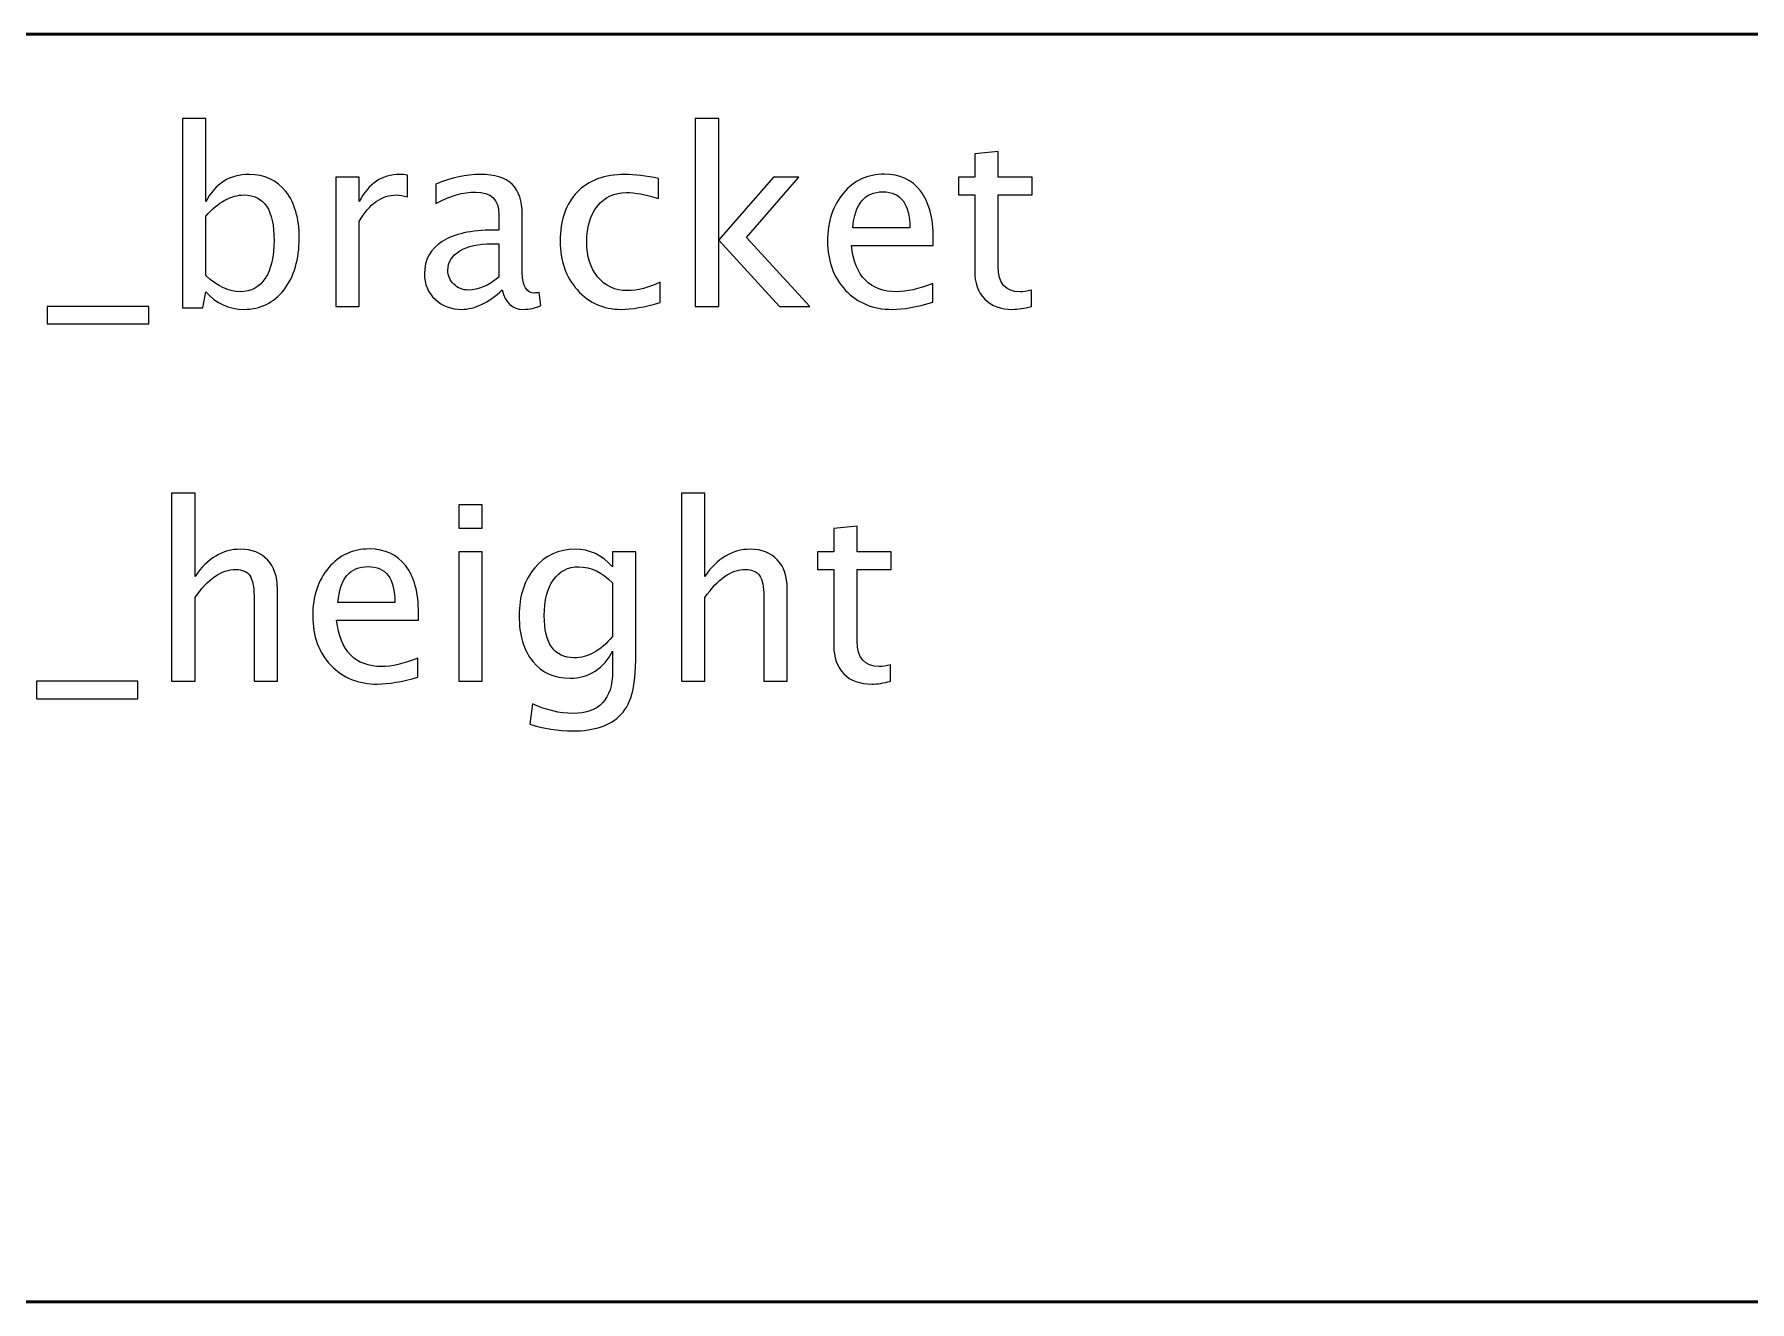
# Model space of a CAD drawing. Header units: centimetres. Extents: x -23.9 to 23.9, y -5.2 to 5.2.
# Drawn here: x 6.38 to 12.34, y -5.2 to -0.8 of the extents above; entities that cross this region are included whole.
import ezdxf

# ---------------------------------------------------------------- set-up
doc = ezdxf.new("R2010")
doc.units = ezdxf.units.CM
doc.header["$MEASUREMENT"] = 0
doc.layers.add('Layer 1', color=7, linetype='Continuous')

msp = doc.modelspace()

# ---------------------------------------------------------------- linework, layer by layer
at = {"layer": 'Layer 1', "lineweight": 53}
msp.add_open_spline([(-23.95, -4.7), (-23.95, -4.7), (-23.95, -1.3), (-23.95, -1.3), (-23.95, -1.3), (-23.95, -1.02386), (-23.72614, -0.8), (-23.45, -0.8), (-23.45, -0.8), (-23.45, -0.8), (23.45, -0.8), (23.45, -0.8), (23.45, -0.8), (23.72614, -0.8), (23.95, -1.02386), (23.95, -1.3), (23.95, -1.3), (23.95, -1.3), (23.95, -4.7), (23.95, -4.7), (23.95, -4.7), (23.95, -4.97614), (23.72614, -5.2), (23.45, -5.2), (23.45, -5.2), (23.45, -5.2), (-23.45, -5.2), (-23.45, -5.2), (-23.45, -5.2), (-23.72614, -5.2), (-23.95, -4.97614), (-23.95, -4.7)], degree=3, knots=[0, 0, 0, 0, 0.1111111, 0.1111111, 0.1111111, 0.1111111, 0.2222222, 0.2222222, 0.2222222, 0.2222222, 0.3333333, 0.3333333, 0.3333333, 0.3333333, 0.4444444, 0.4444444, 0.4444444, 0.4444444, 0.5555556, 0.5555556, 0.5555556, 0.5555556, 0.6666667, 0.6666667, 0.6666667, 0.6666667, 0.7777778, 0.7777778, 0.7777778, 0.7777778, 1, 1, 1, 1], dxfattribs=at)
at = {"layer": 'Layer 1', "color": 5, "lineweight": 9}
for points, knots in [([(6.89558, -1.74977), (6.89558, -1.74977), (6.89558, -1.09191), (6.89558, -1.09191), (6.89558, -1.09191), (6.89558, -1.09191), (6.97686, -1.09191), (6.97686, -1.09191), (6.97686, -1.09191), (6.97686, -1.09191), (6.97686, -1.38076), (6.97686, -1.38076), (6.97686, -1.38076), (7.01016, -1.31797), (7.06026, -1.28664), (7.127, -1.28664), (7.127, -1.28664), (7.18105, -1.28664), (7.22352, -1.30626), (7.25457, -1.34563), (7.25457, -1.34563), (7.28561, -1.385), (7.30114, -1.43876), (7.30114, -1.50692), (7.30114, -1.50692), (7.30114, -1.58114), (7.2835, -1.64111), (7.24836, -1.68655), (7.24836, -1.68655), (7.21322, -1.73213), (7.16694, -1.75485), (7.10965, -1.75485), (7.10965, -1.75485), (7.05645, -1.75485), (7.01214, -1.73453), (6.97686, -1.69375), (6.97686, -1.69375), (6.97686, -1.69375), (6.96698, -1.74977), (6.96698, -1.74977), (6.96698, -1.74977), (6.96698, -1.74977), (6.89558, -1.74977), (6.89558, -1.74977)], [0, 0, 0, 0, 0.0833333, 0.0833333, 0.0833333, 0.0833333, 0.1666667, 0.1666667, 0.1666667, 0.1666667, 0.25, 0.25, 0.25, 0.25, 0.3333333, 0.3333333, 0.3333333, 0.3333333, 0.4166667, 0.4166667, 0.4166667, 0.4166667, 0.5, 0.5, 0.5, 0.5, 0.5833333, 0.5833333, 0.5833333, 0.5833333, 0.6666667, 0.6666667, 0.6666667, 0.6666667, 0.75, 0.75, 0.75, 0.75, 0.8333333, 0.8333333, 0.8333333, 0.8333333, 1, 1, 1, 1]), ([(8.67599, -1.74469), (8.67599, -1.74469), (8.67599, -1.09191), (8.67599, -1.09191), (8.67599, -1.09191), (8.67599, -1.09191), (8.75727, -1.09191), (8.75727, -1.09191), (8.75727, -1.09191), (8.75727, -1.09191), (8.75727, -1.51369), (8.75727, -1.51369), (8.75727, -1.51369), (8.75727, -1.51369), (8.94777, -1.29595), (8.94777, -1.29595), (8.94777, -1.29595), (8.94777, -1.29595), (9.03554, -1.29595), (9.03554, -1.29595), (9.03554, -1.29595), (9.03554, -1.29595), (8.85351, -1.50536), (8.85351, -1.50536), (8.85351, -1.50536), (8.85351, -1.50536), (9.07364, -1.74469), (9.07364, -1.74469), (9.07364, -1.74469), (9.07364, -1.74469), (8.96894, -1.74469), (8.96894, -1.74469), (8.96894, -1.74469), (8.96894, -1.74469), (8.75727, -1.51454), (8.75727, -1.51454), (8.75727, -1.51454), (8.75727, -1.51454), (8.75727, -1.74469), (8.75727, -1.74469), (8.75727, -1.74469), (8.75727, -1.74469), (8.67599, -1.74469), (8.67599, -1.74469)], [0, 0, 0, 0, 0.0833333, 0.0833333, 0.0833333, 0.0833333, 0.1666667, 0.1666667, 0.1666667, 0.1666667, 0.25, 0.25, 0.25, 0.25, 0.3333333, 0.3333333, 0.3333333, 0.3333333, 0.4166667, 0.4166667, 0.4166667, 0.4166667, 0.5, 0.5, 0.5, 0.5, 0.5833333, 0.5833333, 0.5833333, 0.5833333, 0.6666667, 0.6666667, 0.6666667, 0.6666667, 0.75, 0.75, 0.75, 0.75, 0.8333333, 0.8333333, 0.8333333, 0.8333333, 1, 1, 1, 1]), ([(9.84327, -1.74455), (9.81815, -1.75146), (9.79628, -1.75485), (9.7778, -1.75485), (9.7778, -1.75485), (9.73631, -1.75485), (9.70399, -1.743), (9.68085, -1.71929), (9.68085, -1.71929), (9.65757, -1.69558), (9.646, -1.6627), (9.646, -1.62051), (9.646, -1.62051), (9.646, -1.62051), (9.646, -1.35692), (9.646, -1.35692), (9.646, -1.35692), (9.646, -1.35692), (9.58983, -1.35692), (9.58983, -1.35692), (9.58983, -1.35692), (9.58983, -1.35692), (9.58983, -1.29595), (9.58983, -1.29595), (9.58983, -1.29595), (9.58983, -1.29595), (9.646, -1.29595), (9.646, -1.29595), (9.646, -1.29595), (9.646, -1.29595), (9.646, -1.21482), (9.646, -1.21482), (9.646, -1.21482), (9.646, -1.21482), (9.72728, -1.20705), (9.72728, -1.20705), (9.72728, -1.20705), (9.72728, -1.20705), (9.72728, -1.29595), (9.72728, -1.29595), (9.72728, -1.29595), (9.72728, -1.29595), (9.84496, -1.29595), (9.84496, -1.29595), (9.84496, -1.29595), (9.84496, -1.29595), (9.84496, -1.35692), (9.84496, -1.35692), (9.84496, -1.35692), (9.84496, -1.35692), (9.72728, -1.35692), (9.72728, -1.35692), (9.72728, -1.35692), (9.72728, -1.35692), (9.72728, -1.60584), (9.72728, -1.60584), (9.72728, -1.60584), (9.72728, -1.66454), (9.75282, -1.69389), (9.80376, -1.69389), (9.80376, -1.69389), (9.81463, -1.69389), (9.82775, -1.69206), (9.84327, -1.68853), (9.84327, -1.68853), (9.84327, -1.68853), (9.84327, -1.74455), (9.84327, -1.74455)], [0, 0, 0, 0, 0.0555556, 0.0555556, 0.0555556, 0.0555556, 0.1111111, 0.1111111, 0.1111111, 0.1111111, 0.1666667, 0.1666667, 0.1666667, 0.1666667, 0.2222222, 0.2222222, 0.2222222, 0.2222222, 0.2777778, 0.2777778, 0.2777778, 0.2777778, 0.3333333, 0.3333333, 0.3333333, 0.3333333, 0.3888889, 0.3888889, 0.3888889, 0.3888889, 0.4444444, 0.4444444, 0.4444444, 0.4444444, 0.5, 0.5, 0.5, 0.5, 0.5555556, 0.5555556, 0.5555556, 0.5555556, 0.6111111, 0.6111111, 0.6111111, 0.6111111, 0.6666667, 0.6666667, 0.6666667, 0.6666667, 0.7222222, 0.7222222, 0.7222222, 0.7222222, 0.7777778, 0.7777778, 0.7777778, 0.7777778, 0.8333333, 0.8333333, 0.8333333, 0.8333333, 0.8888889, 0.8888889, 0.8888889, 0.8888889, 1, 1, 1, 1]), ([(7.42842, -1.74469), (7.42842, -1.74469), (7.42842, -1.29595), (7.42842, -1.29595), (7.42842, -1.29595), (7.42842, -1.29595), (7.5097, -1.29595), (7.5097, -1.29595), (7.5097, -1.29595), (7.5097, -1.29595), (7.5097, -1.38076), (7.5097, -1.38076), (7.5097, -1.38076), (7.54202, -1.31797), (7.58886, -1.28664), (7.65039, -1.28664), (7.65039, -1.28664), (7.65871, -1.28664), (7.66746, -1.28735), (7.67649, -1.28876), (7.67649, -1.28876), (7.67649, -1.28876), (7.67649, -1.36482), (7.67649, -1.36482), (7.67649, -1.36482), (7.66238, -1.36016), (7.64997, -1.35776), (7.63924, -1.35776), (7.63924, -1.35776), (7.58759, -1.35776), (7.54441, -1.38824), (7.5097, -1.44934), (7.5097, -1.44934), (7.5097, -1.44934), (7.5097, -1.74469), (7.5097, -1.74469), (7.5097, -1.74469), (7.5097, -1.74469), (7.42842, -1.74469), (7.42842, -1.74469)], [0, 0, 0, 0, 0.0909091, 0.0909091, 0.0909091, 0.0909091, 0.1818182, 0.1818182, 0.1818182, 0.1818182, 0.2727273, 0.2727273, 0.2727273, 0.2727273, 0.3636364, 0.3636364, 0.3636364, 0.3636364, 0.4545455, 0.4545455, 0.4545455, 0.4545455, 0.5454545, 0.5454545, 0.5454545, 0.5454545, 0.6363636, 0.6363636, 0.6363636, 0.6363636, 0.7272727, 0.7272727, 0.7272727, 0.7272727, 0.8181818, 0.8181818, 0.8181818, 0.8181818, 1, 1, 1, 1]), ([(8.00613, -1.68754), (7.95731, -1.73241), (7.91032, -1.75485), (7.86516, -1.75485), (7.86516, -1.75485), (7.82805, -1.75485), (7.79715, -1.74328), (7.77273, -1.72), (7.77273, -1.72), (7.74818, -1.69671), (7.7359, -1.66736), (7.7359, -1.63194), (7.7359, -1.63194), (7.7359, -1.58298), (7.75651, -1.5453), (7.79771, -1.51905), (7.79771, -1.51905), (7.83892, -1.49281), (7.89804, -1.47968), (7.97509, -1.47968), (7.97509, -1.47968), (7.97509, -1.47968), (7.99414, -1.47968), (7.99414, -1.47968), (7.99414, -1.47968), (7.99414, -1.47968), (7.99414, -1.42564), (7.99414, -1.42564), (7.99414, -1.42564), (7.99414, -1.37357), (7.96704, -1.3476), (7.91272, -1.3476), (7.91272, -1.3476), (7.87067, -1.3476), (7.82466, -1.36087), (7.77485, -1.3874), (7.77485, -1.3874), (7.77485, -1.3874), (7.77485, -1.32051), (7.77485, -1.32051), (7.77485, -1.32051), (7.8296, -1.29793), (7.88125, -1.28664), (7.92965, -1.28664), (7.92965, -1.28664), (7.97946, -1.28664), (8.01629, -1.29793), (8.03986, -1.32065), (8.03986, -1.32065), (8.06356, -1.34337), (8.07542, -1.37836), (8.07542, -1.42564), (8.07542, -1.42564), (8.07542, -1.42564), (8.07542, -1.62841), (8.07542, -1.62841), (8.07542, -1.62841), (8.07542, -1.67484), (8.08967, -1.69812), (8.11832, -1.69812), (8.11832, -1.69812), (8.12184, -1.69812), (8.12707, -1.69756), (8.13398, -1.69643), (8.13398, -1.69643), (8.13398, -1.69643), (8.13977, -1.74159), (8.13977, -1.74159), (8.13977, -1.74159), (8.12128, -1.75048), (8.10096, -1.75485), (8.07866, -1.75485), (8.07866, -1.75485), (8.0407, -1.75485), (8.01657, -1.73241), (8.00613, -1.68754)], [0, 0, 0, 0, 0.05, 0.05, 0.05, 0.05, 0.1, 0.1, 0.1, 0.1, 0.15, 0.15, 0.15, 0.15, 0.2, 0.2, 0.2, 0.2, 0.25, 0.25, 0.25, 0.25, 0.3, 0.3, 0.3, 0.3, 0.35, 0.35, 0.35, 0.35, 0.4, 0.4, 0.4, 0.4, 0.45, 0.45, 0.45, 0.45, 0.5, 0.5, 0.5, 0.5, 0.55, 0.55, 0.55, 0.55, 0.6, 0.6, 0.6, 0.6, 0.65, 0.65, 0.65, 0.65, 0.7, 0.7, 0.7, 0.7, 0.75, 0.75, 0.75, 0.75, 0.8, 0.8, 0.8, 0.8, 0.85, 0.85, 0.85, 0.85, 0.9, 0.9, 0.9, 0.9, 1, 1, 1, 1]), ([(8.55392, -1.73114), (8.50129, -1.74695), (8.45585, -1.75485), (8.41761, -1.75485), (8.41761, -1.75485), (8.35693, -1.75485), (8.3067, -1.73241), (8.26676, -1.68768), (8.26676, -1.68768), (8.22683, -1.64281), (8.20679, -1.58622), (8.20679, -1.51806), (8.20679, -1.51806), (8.20679, -1.44525), (8.22655, -1.38838), (8.26606, -1.34774), (8.26606, -1.34774), (8.30557, -1.30696), (8.36074, -1.28664), (8.43158, -1.28664), (8.43158, -1.28664), (8.46644, -1.28664), (8.50566, -1.29144), (8.54884, -1.30103), (8.54884, -1.30103), (8.54884, -1.30103), (8.54884, -1.36962), (8.54884, -1.36962), (8.54884, -1.36962), (8.50298, -1.35607), (8.46559, -1.3493), (8.4368, -1.3493), (8.4368, -1.3493), (8.39503, -1.3493), (8.36159, -1.36496), (8.33661, -1.39614), (8.33661, -1.39614), (8.31164, -1.42733), (8.29908, -1.46896), (8.29908, -1.52089), (8.29908, -1.52089), (8.29908, -1.57126), (8.31206, -1.6119), (8.33788, -1.64309), (8.33788, -1.64309), (8.36371, -1.67413), (8.39743, -1.68966), (8.43934, -1.68966), (8.43934, -1.68966), (8.47645, -1.68966), (8.51455, -1.68006), (8.55392, -1.66087), (8.55392, -1.66087), (8.55392, -1.66087), (8.55392, -1.73114), (8.55392, -1.73114)], [0, 0, 0, 0, 0.0666667, 0.0666667, 0.0666667, 0.0666667, 0.1333333, 0.1333333, 0.1333333, 0.1333333, 0.2, 0.2, 0.2, 0.2, 0.2666667, 0.2666667, 0.2666667, 0.2666667, 0.3333333, 0.3333333, 0.3333333, 0.3333333, 0.4, 0.4, 0.4, 0.4, 0.4666667, 0.4666667, 0.4666667, 0.4666667, 0.5333333, 0.5333333, 0.5333333, 0.5333333, 0.6, 0.6, 0.6, 0.6, 0.6666667, 0.6666667, 0.6666667, 0.6666667, 0.7333333, 0.7333333, 0.7333333, 0.7333333, 0.8, 0.8, 0.8, 0.8, 0.8666667, 0.8666667, 0.8666667, 0.8666667, 1, 1, 1, 1]), ([(9.50022, -1.7303), (9.44561, -1.74667), (9.39891, -1.75485), (9.35996, -1.75485), (9.35996, -1.75485), (9.2935, -1.75485), (9.23945, -1.73284), (9.19782, -1.68895), (9.19782, -1.68895), (9.15619, -1.64507), (9.13531, -1.5882), (9.13531, -1.51821), (9.13531, -1.51821), (9.13531, -1.45033), (9.15365, -1.39459), (9.19048, -1.35099), (9.19048, -1.35099), (9.22731, -1.30753), (9.27445, -1.28579), (9.33188, -1.28579), (9.33188, -1.28579), (9.38621, -1.28579), (9.42826, -1.30513), (9.45789, -1.34379), (9.45789, -1.34379), (9.48752, -1.38246), (9.50234, -1.43721), (9.50234, -1.50819), (9.50234, -1.50819), (9.50234, -1.50819), (9.50192, -1.53302), (9.50192, -1.53302), (9.50192, -1.53302), (9.50192, -1.53302), (9.21828, -1.53302), (9.21828, -1.53302), (9.21828, -1.53302), (9.23014, -1.64027), (9.28249, -1.69389), (9.3752, -1.69389), (9.3752, -1.69389), (9.40921, -1.69389), (9.45084, -1.68429), (9.50022, -1.6651), (9.50022, -1.6651), (9.50022, -1.6651), (9.50022, -1.7303), (9.50022, -1.7303)], [0, 0, 0, 0, 0.0769231, 0.0769231, 0.0769231, 0.0769231, 0.1538462, 0.1538462, 0.1538462, 0.1538462, 0.2307692, 0.2307692, 0.2307692, 0.2307692, 0.3076923, 0.3076923, 0.3076923, 0.3076923, 0.3846154, 0.3846154, 0.3846154, 0.3846154, 0.4615385, 0.4615385, 0.4615385, 0.4615385, 0.5384615, 0.5384615, 0.5384615, 0.5384615, 0.6153846, 0.6153846, 0.6153846, 0.6153846, 0.6923077, 0.6923077, 0.6923077, 0.6923077, 0.7692308, 0.7692308, 0.7692308, 0.7692308, 0.8461538, 0.8461538, 0.8461538, 0.8461538, 1, 1, 1, 1]), ([(6.97686, -1.63773), (7.01877, -1.67512), (7.05871, -1.69389), (7.09666, -1.69389), (7.09666, -1.69389), (7.13406, -1.69389), (7.16299, -1.67823), (7.18331, -1.64704), (7.18331, -1.64704), (7.20377, -1.61586), (7.21393, -1.57197), (7.21393, -1.51524), (7.21393, -1.51524), (7.21393, -1.41026), (7.17921, -1.35776), (7.10979, -1.35776), (7.10979, -1.35776), (7.06435, -1.35776), (7.02004, -1.38232), (6.97686, -1.43156), (6.97686, -1.43156), (6.97686, -1.43156), (6.97686, -1.63773), (6.97686, -1.63773)], [0, 0, 0, 0, 0.1428571, 0.1428571, 0.1428571, 0.1428571, 0.2857143, 0.2857143, 0.2857143, 0.2857143, 0.4285714, 0.4285714, 0.4285714, 0.4285714, 0.5714286, 0.5714286, 0.5714286, 0.5714286, 0.7142857, 0.7142857, 0.7142857, 0.7142857, 1, 1, 1, 1]), ([(9.22252, -1.47206), (9.22252, -1.47206), (9.42064, -1.47206), (9.42064, -1.47206), (9.42064, -1.47206), (9.42064, -1.38852), (9.38945, -1.34676), (9.32722, -1.34676), (9.32722, -1.34676), (9.26457, -1.34676), (9.22971, -1.38852), (9.22252, -1.47206)], [0, 0, 0, 0, 0.25, 0.25, 0.25, 0.25, 0.5, 0.5, 0.5, 0.5, 1, 1, 1, 1]), ([(7.99414, -1.64323), (7.99414, -1.64323), (7.99414, -1.52794), (7.99414, -1.52794), (7.99414, -1.52794), (7.99414, -1.52794), (7.96803, -1.5271), (7.96803, -1.5271), (7.96803, -1.5271), (7.92288, -1.5271), (7.88647, -1.53542), (7.85867, -1.55207), (7.85867, -1.55207), (7.83101, -1.56886), (7.81718, -1.59102), (7.81718, -1.61868), (7.81718, -1.61868), (7.81718, -1.63801), (7.8241, -1.65438), (7.83779, -1.66778), (7.83779, -1.66778), (7.85162, -1.68119), (7.86841, -1.68796), (7.8883, -1.68796), (7.8883, -1.68796), (7.92217, -1.68796), (7.95745, -1.67301), (7.99414, -1.64323)], [0, 0, 0, 0, 0.125, 0.125, 0.125, 0.125, 0.25, 0.25, 0.25, 0.25, 0.375, 0.375, 0.375, 0.375, 0.5, 0.5, 0.5, 0.5, 0.625, 0.625, 0.625, 0.625, 0.75, 0.75, 0.75, 0.75, 1, 1, 1, 1]), ([(6.42652, -1.80565), (6.42652, -1.80565), (6.42652, -1.74469), (6.42652, -1.74469), (6.42652, -1.74469), (6.42652, -1.74469), (6.77873, -1.74469), (6.77873, -1.74469), (6.77873, -1.74469), (6.77873, -1.74469), (6.77873, -1.80565), (6.77873, -1.80565), (6.77873, -1.80565), (6.77873, -1.80565), (6.42652, -1.80565), (6.42652, -1.80565)], [0, 0, 0, 0, 0.2, 0.2, 0.2, 0.2, 0.4, 0.4, 0.4, 0.4, 0.6, 0.6, 0.6, 0.6, 1, 1, 1, 1]), ([(6.85813, -3.04573), (6.85813, -3.04573), (6.85813, -2.39295), (6.85813, -2.39295), (6.85813, -2.39295), (6.85813, -2.39295), (6.93941, -2.39295), (6.93941, -2.39295), (6.93941, -2.39295), (6.93941, -2.39295), (6.93941, -2.6818), (6.93941, -2.6818), (6.93941, -2.6818), (6.98245, -2.61901), (7.03523, -2.58768), (7.0976, -2.58768), (7.0976, -2.58768), (7.13683, -2.58768), (7.16801, -2.59996), (7.19101, -2.62465), (7.19101, -2.62465), (7.21401, -2.64921), (7.22559, -2.68237), (7.22559, -2.72385), (7.22559, -2.72385), (7.22559, -2.72385), (7.22559, -3.04573), (7.22559, -3.04573), (7.22559, -3.04573), (7.22559, -3.04573), (7.1443, -3.04573), (7.1443, -3.04573), (7.1443, -3.04573), (7.1443, -3.04573), (7.1443, -2.75038), (7.1443, -2.75038), (7.1443, -2.75038), (7.1443, -2.71708), (7.13937, -2.69337), (7.12963, -2.67926), (7.12963, -2.67926), (7.11975, -2.66501), (7.10352, -2.65796), (7.0808, -2.65796), (7.0808, -2.65796), (7.03085, -2.65796), (6.98372, -2.69055), (6.93941, -2.75575), (6.93941, -2.75575), (6.93941, -2.75575), (6.93941, -3.04573), (6.93941, -3.04573), (6.93941, -3.04573), (6.93941, -3.04573), (6.85813, -3.04573), (6.85813, -3.04573)], [0, 0, 0, 0, 0.0666667, 0.0666667, 0.0666667, 0.0666667, 0.1333333, 0.1333333, 0.1333333, 0.1333333, 0.2, 0.2, 0.2, 0.2, 0.2666667, 0.2666667, 0.2666667, 0.2666667, 0.3333333, 0.3333333, 0.3333333, 0.3333333, 0.4, 0.4, 0.4, 0.4, 0.4666667, 0.4666667, 0.4666667, 0.4666667, 0.5333333, 0.5333333, 0.5333333, 0.5333333, 0.6, 0.6, 0.6, 0.6, 0.6666667, 0.6666667, 0.6666667, 0.6666667, 0.7333333, 0.7333333, 0.7333333, 0.7333333, 0.8, 0.8, 0.8, 0.8, 0.8666667, 0.8666667, 0.8666667, 0.8666667, 1, 1, 1, 1]), ([(7.85537, -2.51487), (7.85537, -2.51487), (7.85537, -2.43359), (7.85537, -2.43359), (7.85537, -2.43359), (7.85537, -2.43359), (7.93665, -2.43359), (7.93665, -2.43359), (7.93665, -2.43359), (7.93665, -2.43359), (7.93665, -2.51487), (7.93665, -2.51487), (7.93665, -2.51487), (7.93665, -2.51487), (7.85537, -2.51487), (7.85537, -2.51487)], [0, 0, 0, 0, 0.2, 0.2, 0.2, 0.2, 0.4, 0.4, 0.4, 0.4, 0.6, 0.6, 0.6, 0.6, 1, 1, 1, 1]), ([(8.62796, -3.04573), (8.62796, -3.04573), (8.62796, -2.39295), (8.62796, -2.39295), (8.62796, -2.39295), (8.62796, -2.39295), (8.70924, -2.39295), (8.70924, -2.39295), (8.70924, -2.39295), (8.70924, -2.39295), (8.70924, -2.6818), (8.70924, -2.6818), (8.70924, -2.6818), (8.75228, -2.61901), (8.80506, -2.58768), (8.86743, -2.58768), (8.86743, -2.58768), (8.90666, -2.58768), (8.93784, -2.59996), (8.96084, -2.62465), (8.96084, -2.62465), (8.98384, -2.64921), (8.99542, -2.68237), (8.99542, -2.72385), (8.99542, -2.72385), (8.99542, -2.72385), (8.99542, -3.04573), (8.99542, -3.04573), (8.99542, -3.04573), (8.99542, -3.04573), (8.91413, -3.04573), (8.91413, -3.04573), (8.91413, -3.04573), (8.91413, -3.04573), (8.91413, -2.75038), (8.91413, -2.75038), (8.91413, -2.75038), (8.91413, -2.71708), (8.9092, -2.69337), (8.89946, -2.67926), (8.89946, -2.67926), (8.88958, -2.66501), (8.87335, -2.65796), (8.85063, -2.65796), (8.85063, -2.65796), (8.80068, -2.65796), (8.75355, -2.69055), (8.70924, -2.75575), (8.70924, -2.75575), (8.70924, -2.75575), (8.70924, -3.04573), (8.70924, -3.04573), (8.70924, -3.04573), (8.70924, -3.04573), (8.62796, -3.04573), (8.62796, -3.04573)], [0, 0, 0, 0, 0.0666667, 0.0666667, 0.0666667, 0.0666667, 0.1333333, 0.1333333, 0.1333333, 0.1333333, 0.2, 0.2, 0.2, 0.2, 0.2666667, 0.2666667, 0.2666667, 0.2666667, 0.3333333, 0.3333333, 0.3333333, 0.3333333, 0.4, 0.4, 0.4, 0.4, 0.4666667, 0.4666667, 0.4666667, 0.4666667, 0.5333333, 0.5333333, 0.5333333, 0.5333333, 0.6, 0.6, 0.6, 0.6, 0.6666667, 0.6666667, 0.6666667, 0.6666667, 0.7333333, 0.7333333, 0.7333333, 0.7333333, 0.8, 0.8, 0.8, 0.8, 0.8666667, 0.8666667, 0.8666667, 0.8666667, 1, 1, 1, 1]), ([(9.35412, -3.04559), (9.329, -3.0525), (9.30713, -3.05589), (9.28865, -3.05589), (9.28865, -3.05589), (9.24716, -3.05589), (9.21484, -3.04404), (9.1917, -3.02033), (9.1917, -3.02033), (9.16842, -2.99662), (9.15685, -2.96374), (9.15685, -2.92155), (9.15685, -2.92155), (9.15685, -2.92155), (9.15685, -2.65796), (9.15685, -2.65796), (9.15685, -2.65796), (9.15685, -2.65796), (9.10068, -2.65796), (9.10068, -2.65796), (9.10068, -2.65796), (9.10068, -2.65796), (9.10068, -2.59699), (9.10068, -2.59699), (9.10068, -2.59699), (9.10068, -2.59699), (9.15685, -2.59699), (9.15685, -2.59699), (9.15685, -2.59699), (9.15685, -2.59699), (9.15685, -2.51586), (9.15685, -2.51586), (9.15685, -2.51586), (9.15685, -2.51586), (9.23813, -2.50809), (9.23813, -2.50809), (9.23813, -2.50809), (9.23813, -2.50809), (9.23813, -2.59699), (9.23813, -2.59699), (9.23813, -2.59699), (9.23813, -2.59699), (9.35581, -2.59699), (9.35581, -2.59699), (9.35581, -2.59699), (9.35581, -2.59699), (9.35581, -2.65796), (9.35581, -2.65796), (9.35581, -2.65796), (9.35581, -2.65796), (9.23813, -2.65796), (9.23813, -2.65796), (9.23813, -2.65796), (9.23813, -2.65796), (9.23813, -2.90688), (9.23813, -2.90688), (9.23813, -2.90688), (9.23813, -2.96558), (9.26367, -2.99493), (9.31461, -2.99493), (9.31461, -2.99493), (9.32548, -2.99493), (9.3386, -2.9931), (9.35412, -2.98957), (9.35412, -2.98957), (9.35412, -2.98957), (9.35412, -3.04559), (9.35412, -3.04559)], [0, 0, 0, 0, 0.0555556, 0.0555556, 0.0555556, 0.0555556, 0.1111111, 0.1111111, 0.1111111, 0.1111111, 0.1666667, 0.1666667, 0.1666667, 0.1666667, 0.2222222, 0.2222222, 0.2222222, 0.2222222, 0.2777778, 0.2777778, 0.2777778, 0.2777778, 0.3333333, 0.3333333, 0.3333333, 0.3333333, 0.3888889, 0.3888889, 0.3888889, 0.3888889, 0.4444444, 0.4444444, 0.4444444, 0.4444444, 0.5, 0.5, 0.5, 0.5, 0.5555556, 0.5555556, 0.5555556, 0.5555556, 0.6111111, 0.6111111, 0.6111111, 0.6111111, 0.6666667, 0.6666667, 0.6666667, 0.6666667, 0.7222222, 0.7222222, 0.7222222, 0.7222222, 0.7777778, 0.7777778, 0.7777778, 0.7777778, 0.8333333, 0.8333333, 0.8333333, 0.8333333, 0.8888889, 0.8888889, 0.8888889, 0.8888889, 1, 1, 1, 1]), ([(7.71298, -3.03134), (7.65837, -3.04771), (7.61167, -3.05589), (7.57272, -3.05589), (7.57272, -3.05589), (7.50626, -3.05589), (7.45221, -3.03388), (7.41058, -2.98999), (7.41058, -2.98999), (7.36895, -2.94611), (7.34807, -2.88924), (7.34807, -2.81925), (7.34807, -2.81925), (7.34807, -2.75137), (7.36641, -2.69563), (7.40324, -2.65203), (7.40324, -2.65203), (7.44007, -2.60857), (7.48721, -2.58683), (7.54464, -2.58683), (7.54464, -2.58683), (7.59897, -2.58683), (7.64102, -2.60617), (7.67065, -2.64483), (7.67065, -2.64483), (7.70028, -2.6835), (7.7151, -2.73825), (7.7151, -2.80923), (7.7151, -2.80923), (7.7151, -2.80923), (7.71468, -2.83406), (7.71468, -2.83406), (7.71468, -2.83406), (7.71468, -2.83406), (7.43104, -2.83406), (7.43104, -2.83406), (7.43104, -2.83406), (7.4429, -2.94131), (7.49525, -2.99493), (7.58796, -2.99493), (7.58796, -2.99493), (7.62197, -2.99493), (7.6636, -2.98533), (7.71298, -2.96614), (7.71298, -2.96614), (7.71298, -2.96614), (7.71298, -3.03134), (7.71298, -3.03134)], [0, 0, 0, 0, 0.0769231, 0.0769231, 0.0769231, 0.0769231, 0.1538462, 0.1538462, 0.1538462, 0.1538462, 0.2307692, 0.2307692, 0.2307692, 0.2307692, 0.3076923, 0.3076923, 0.3076923, 0.3076923, 0.3846154, 0.3846154, 0.3846154, 0.3846154, 0.4615385, 0.4615385, 0.4615385, 0.4615385, 0.5384615, 0.5384615, 0.5384615, 0.5384615, 0.6153846, 0.6153846, 0.6153846, 0.6153846, 0.6923077, 0.6923077, 0.6923077, 0.6923077, 0.7692308, 0.7692308, 0.7692308, 0.7692308, 0.8461538, 0.8461538, 0.8461538, 0.8461538, 1, 1, 1, 1]), ([(7.85537, -3.04573), (7.85537, -3.04573), (7.85537, -2.59699), (7.85537, -2.59699), (7.85537, -2.59699), (7.85537, -2.59699), (7.93665, -2.59699), (7.93665, -2.59699), (7.93665, -2.59699), (7.93665, -2.59699), (7.93665, -3.04573), (7.93665, -3.04573), (7.93665, -3.04573), (7.93665, -3.04573), (7.85537, -3.04573), (7.85537, -3.04573)], [0, 0, 0, 0, 0.2, 0.2, 0.2, 0.2, 0.4, 0.4, 0.4, 0.4, 0.6, 0.6, 0.6, 0.6, 1, 1, 1, 1]), ([(8.10175, -3.19474), (8.10175, -3.19474), (8.11135, -3.12447), (8.11135, -3.12447), (8.11135, -3.12447), (8.15848, -3.14648), (8.20519, -3.15749), (8.25133, -3.15749), (8.25133, -3.15749), (8.34291, -3.15749), (8.38877, -3.10895), (8.38877, -3.012), (8.38877, -3.012), (8.38877, -3.012), (8.38877, -2.94145), (8.38877, -2.94145), (8.38877, -2.94145), (8.37466, -2.97122), (8.35463, -2.99422), (8.32852, -3.01073), (8.32852, -3.01073), (8.30241, -3.02724), (8.27335, -3.03557), (8.24131, -3.03557), (8.24131, -3.03557), (8.18699, -3.03557), (8.14395, -3.0161), (8.1122, -2.97715), (8.1122, -2.97715), (8.08045, -2.9382), (8.0645, -2.88543), (8.0645, -2.81882), (8.0645, -2.81882), (8.0645, -2.75067), (8.08256, -2.69507), (8.11869, -2.65203), (8.11869, -2.65203), (8.15495, -2.60913), (8.20166, -2.58768), (8.25909, -2.58768), (8.25909, -2.58768), (8.30933, -2.58768), (8.35265, -2.608), (8.38877, -2.64878), (8.38877, -2.64878), (8.38877, -2.64878), (8.38877, -2.59699), (8.38877, -2.59699), (8.38877, -2.59699), (8.38877, -2.59699), (8.47006, -2.59699), (8.47006, -2.59699), (8.47006, -2.59699), (8.47006, -2.59699), (8.47006, -2.92325), (8.47006, -2.92325), (8.47006, -2.92325), (8.47006, -2.99338), (8.46639, -3.04531), (8.45905, -3.07903), (8.45905, -3.07903), (8.45185, -3.11276), (8.43802, -3.14042), (8.41798, -3.16186), (8.41798, -3.16186), (8.38242, -3.19954), (8.32683, -3.21845), (8.25133, -3.21845), (8.25133, -3.21845), (8.19954, -3.21845), (8.14973, -3.21055), (8.10175, -3.19474)], [0, 0, 0, 0, 0.0526316, 0.0526316, 0.0526316, 0.0526316, 0.1052632, 0.1052632, 0.1052632, 0.1052632, 0.1578947, 0.1578947, 0.1578947, 0.1578947, 0.2105263, 0.2105263, 0.2105263, 0.2105263, 0.2631579, 0.2631579, 0.2631579, 0.2631579, 0.3157895, 0.3157895, 0.3157895, 0.3157895, 0.3684211, 0.3684211, 0.3684211, 0.3684211, 0.4210526, 0.4210526, 0.4210526, 0.4210526, 0.4736842, 0.4736842, 0.4736842, 0.4736842, 0.5263158, 0.5263158, 0.5263158, 0.5263158, 0.5789474, 0.5789474, 0.5789474, 0.5789474, 0.6315789, 0.6315789, 0.6315789, 0.6315789, 0.6842105, 0.6842105, 0.6842105, 0.6842105, 0.7368421, 0.7368421, 0.7368421, 0.7368421, 0.7894737, 0.7894737, 0.7894737, 0.7894737, 0.8421053, 0.8421053, 0.8421053, 0.8421053, 0.8947368, 0.8947368, 0.8947368, 0.8947368, 1, 1, 1, 1]), ([(7.43528, -2.7731), (7.43528, -2.7731), (7.6334, -2.7731), (7.6334, -2.7731), (7.6334, -2.7731), (7.6334, -2.68956), (7.60221, -2.6478), (7.53998, -2.6478), (7.53998, -2.6478), (7.47733, -2.6478), (7.44247, -2.68956), (7.43528, -2.7731)], [0, 0, 0, 0, 0.25, 0.25, 0.25, 0.25, 0.5, 0.5, 0.5, 0.5, 1, 1, 1, 1]), ([(8.38877, -2.89051), (8.38877, -2.89051), (8.38877, -2.70438), (8.38877, -2.70438), (8.38877, -2.70438), (8.35293, -2.66727), (8.31384, -2.64864), (8.27165, -2.64864), (8.27165, -2.64864), (8.23412, -2.64864), (8.20477, -2.6636), (8.1836, -2.69366), (8.1836, -2.69366), (8.16229, -2.72357), (8.15171, -2.7652), (8.15171, -2.81826), (8.15171, -2.81826), (8.15171, -2.91577), (8.18628, -2.96445), (8.25557, -2.96445), (8.25557, -2.96445), (8.3027, -2.96445), (8.34715, -2.93976), (8.38877, -2.89051)], [0, 0, 0, 0, 0.1428571, 0.1428571, 0.1428571, 0.1428571, 0.2857143, 0.2857143, 0.2857143, 0.2857143, 0.4285714, 0.4285714, 0.4285714, 0.4285714, 0.5714286, 0.5714286, 0.5714286, 0.5714286, 0.7142857, 0.7142857, 0.7142857, 0.7142857, 1, 1, 1, 1]), ([(6.38907, -3.10669), (6.38907, -3.10669), (6.38907, -3.04573), (6.38907, -3.04573), (6.38907, -3.04573), (6.38907, -3.04573), (6.74128, -3.04573), (6.74128, -3.04573), (6.74128, -3.04573), (6.74128, -3.04573), (6.74128, -3.10669), (6.74128, -3.10669), (6.74128, -3.10669), (6.74128, -3.10669), (6.38907, -3.10669), (6.38907, -3.10669)], [0, 0, 0, 0, 0.2, 0.2, 0.2, 0.2, 0.4, 0.4, 0.4, 0.4, 0.6, 0.6, 0.6, 0.6, 1, 1, 1, 1])]:
    msp.add_open_spline(points, degree=3, knots=knots, dxfattribs=at)

doc.saveas('drawing.dxf')
